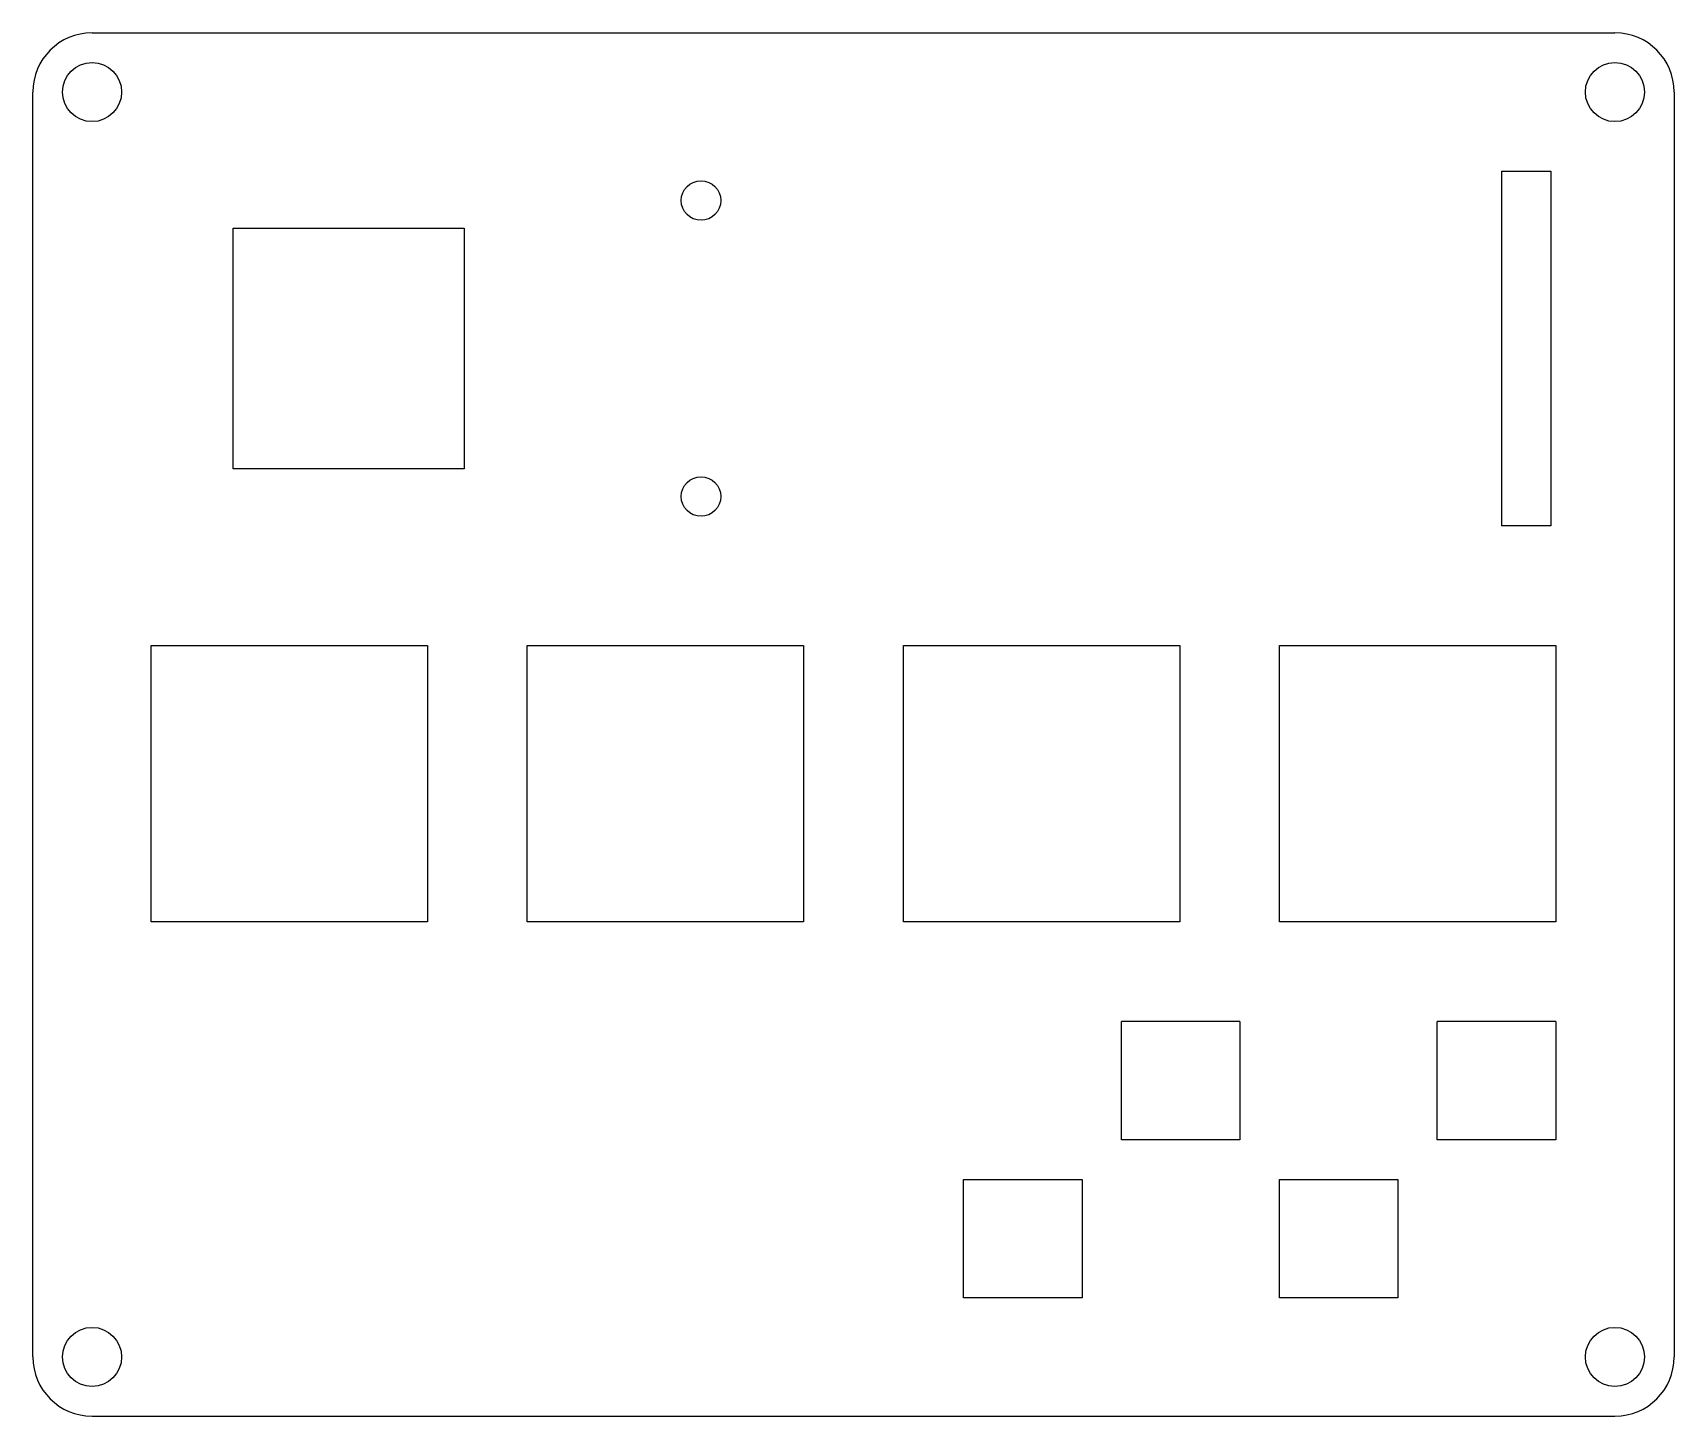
# Model space of a CAD drawing. Extents: x -3.4 to 79.8, y -22.3 to 47.8.
import ezdxf

# ---------------------------------------------------------------- set-up
doc = ezdxf.new("R2010")
doc.units = 0
doc.header["$MEASUREMENT"] = 0

msp = doc.modelspace()

# ---------------------------------------------------------------- linework, layer by layer
at = {"linetype": 'Continuous'}
for p, q in [((-0.38035, 47.8331), (76.769, 47.8331)), ((71.019, 40.8231), (71.019, 22.8431)), ((71.019, 40.8231), (73.519, 40.8231)), ((73.519, 40.8231), (73.519, 22.8431)), ((6.76965, 37.9331), (18.46965, 37.9331)), ((6.76965, 25.7331), (6.76965, 37.9331)), ((18.46965, 37.9331), (18.46965, 25.7331)), ((18.46965, 25.7331), (6.76965, 25.7331)), ((73.519, 22.8431), (71.019, 22.8431)), ((51.77, -8.26636), (51.77, -2.26636)), ((57.77, -2.26636), (57.77, -8.26636)), ((67.769, -8.26636), (67.769, -2.26636)), ((57.77, -8.26636), (51.77, -8.26636)), ((73.769, -8.26636), (67.769, -8.26636)), ((43.7705, -10.26586), (49.7705, -10.26586)), ((43.7705, -16.26586), (43.7705, -10.26586)), ((49.7705, -10.26586), (49.7705, -16.26586)), ((59.7695, -10.26586), (65.7695, -10.26586)), ((59.7695, -16.26586), (59.7695, -10.26586)), ((65.7695, -10.26586), (65.7695, -16.26586)), ((49.7705, -16.26586), (43.7705, -16.26586)), ((65.7695, -16.26586), (59.7695, -16.26586)), ((-0.38035, -22.26586), (76.769, -22.26586))]:
    msp.add_line(p, q, dxfattribs=at)
at = {"color": 0}
for p, q in [((-3.38035, -19.26586), (-3.38035, 44.8331)), ((79.769, 44.8331), (79.769, -19.26586)), ((2.61965, 16.7831), (16.6192, 16.7831)), ((2.61965, 2.78364), (2.61965, 16.7831)), ((16.6192, 16.7831), (16.6192, 2.78364)), ((21.6697, 16.7831), (35.669, 16.7831)), ((21.6697, 2.78364), (21.6697, 16.7831)), ((35.669, 16.7831), (35.669, 2.78364)), ((40.7197, 16.7831), (54.719, 16.7831)), ((40.7197, 2.78364), (40.7197, 16.7831)), ((54.719, 16.7831), (54.719, 2.78364)), ((59.7697, 16.7831), (73.769, 16.7831)), ((59.7697, 2.78364), (59.7697, 16.7831)), ((73.769, 16.7831), (73.769, 2.78364)), ((16.6192, 2.78364), (2.61965, 2.78364)), ((35.669, 2.78364), (21.6697, 2.78364)), ((54.719, 2.78364), (40.7197, 2.78364)), ((73.769, 2.78364), (59.7697, 2.78364)), ((73.769, 2.78364), (59.7697, 2.78364)), ((57.77, -2.26636), (51.77, -2.26636)), ((73.769, -2.26636), (67.769, -2.26636)), ((73.769, -2.26636), (73.769, -8.26636))]:
    msp.add_line(p, q, dxfattribs=at)
at = {"linetype": 'Continuous'}
for centre, radius in [((-0.38035, 44.8331), 1.5), ((76.769, 44.8331), 1.5), ((30.469, 39.3331), 1), ((30.469, 24.3331), 1), ((-0.38035, -19.26586), 1.5), ((76.769, -19.26586), 1.5)]:
    msp.add_circle(centre, radius, dxfattribs=at)
for centre, start, end in [((-0.38035, 44.8331), 90, 180), ((76.769, 44.8331), 0, 90), ((-0.38035, -19.26586), 180, 270), ((76.769, -19.26586), 270, 0)]:
    msp.add_arc(centre, 3, start, end, dxfattribs=at)

doc.saveas('drawing.dxf')
